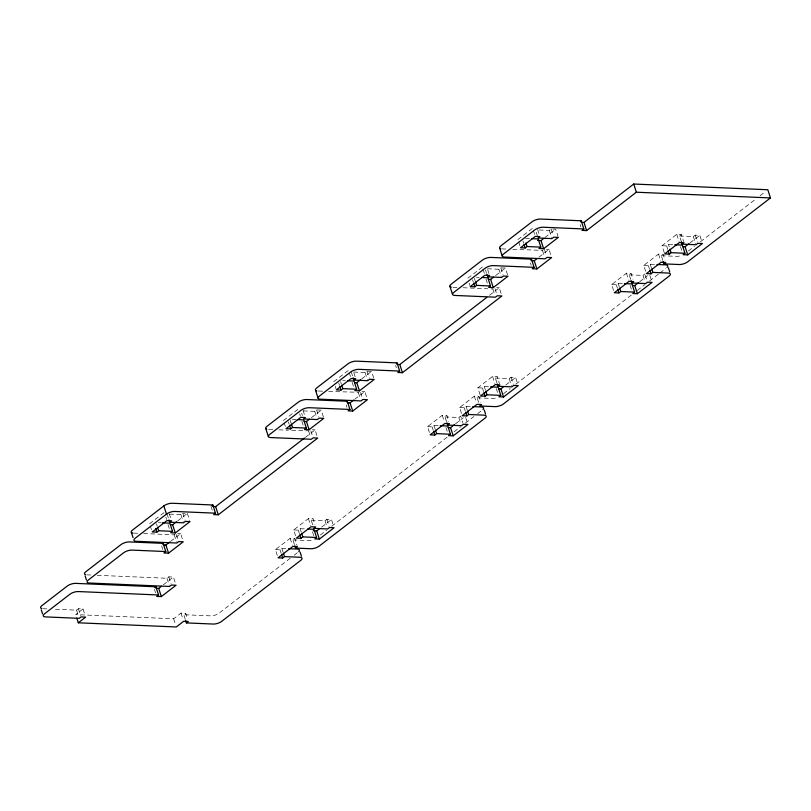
<?xml version="1.0" encoding="UTF-8"?>
<svg xmlns="http://www.w3.org/2000/svg" width="811" height="811" viewBox="0 0 811 811"><rect width="100%" height="100%" fill="white"/><g stroke="black" fill="none" stroke-linecap="round" stroke-linejoin="round"><path stroke-width="0.61" stroke-dasharray="4.05 3.04" d="M149.579 523.794L164.319 512.42M283.414 420.524L298.154 409.16L300.455 409.251M333.757 381.687L348.487 370.313M482.322 267.052L467.592 278.416L469.893 278.518M517.925 239.58L532.665 228.205M169.6 514.144L180.924 514.63L182.759 513.211L185.07 513.302M303.436 410.883L314.749 411.359L316.594 409.94L321.207 410.143L323.457 417.158M353.778 372.036L365.092 372.523L366.937 371.103L371.55 371.296L373.8 378.311M487.604 268.776L498.927 269.262L500.762 267.833L505.375 268.035L507.635 275.051M539.203 229.989L549.27 230.415L551.105 228.996L555.717 229.189L557.968 236.204M177.548 520.986L186.388 514.164M311.383 417.716L321.207 410.143M361.726 378.879L371.55 371.296M495.551 275.608L505.375 268.035M544.911 237.532L555.717 229.189M55.452 609.254L76.579 610.146L78.424 608.726L83.036 608.929L84.912 614.768M143.648 533.537L174.193 534.834L175.004 534.216M291.666 430.377L308.981 430.834M328.668 391.46L358.938 392.281M491.121 288.919L492.926 288.898M512.836 249.352L542.883 250.356M83.036 608.929L75.666 614.606L173.655 618.783L181.025 613.106L185.638 613.298L187.513 619.148M170.523 541.424L180.65 533.608L182.901 540.623M305.321 437.413L315.094 429.871L317.344 436.886M354.691 399.316L364.818 391.5L367.069 398.525M489.499 295.305L499.262 287.763L501.147 293.612M538.859 257.219L548.996 249.403L550.872 255.242M97.249 575.293L166.975 578.263L168.81 576.844L173.422 577.037L175.683 584.052M163.295 584.853L173.422 577.037M185.293 619.401L183.793 614.718L185.638 613.298M295.559 535.777L293.683 529.928L308.413 518.564L313.026 518.756L314.901 524.605M429.394 432.516L427.519 426.667L442.248 415.293L446.861 415.496L448.736 421.345M480.112 394.835L477.851 387.82L492.591 376.456L497.204 376.649L499.454 383.664M613.562 290.409L611.687 284.56L626.427 273.195L631.029 273.388L632.915 279.237M664.28 252.738L662.029 245.713L676.759 234.349L681.372 234.541L683.622 241.566M293.683 529.928L298.296 530.13L300.131 528.701L305.169 528.924M312.691 524.859L311.181 520.175L313.026 518.756M427.519 426.667L432.121 426.86L433.966 425.44L438.994 425.653M446.516 421.588L445.016 416.915L446.861 415.496M477.851 387.82L482.464 388.023L484.309 386.594L489.337 386.817M496.859 382.751L495.359 378.068L497.204 376.649M611.687 284.56L616.299 284.752L618.144 283.333L623.172 283.546M630.694 279.491L629.194 274.807L631.029 273.388M662.029 245.713L666.642 245.915L668.477 244.496L673.515 244.709M681.412 241.81L679.527 235.971L681.372 234.541M277.311 555.494L275.426 549.645L290.166 538.281L294.778 538.474L297.029 545.489M461.479 413.387L459.604 407.538L474.334 396.173L478.946 396.366L480.822 402.215M645.647 271.279L643.772 265.43L658.512 254.066L663.124 254.259L665 260.108M275.426 549.645L280.038 549.838L281.883 548.418L285.725 548.581M294.434 544.576L292.933 539.893L294.778 538.474M459.604 407.538L464.216 407.74L466.051 406.311L470.856 406.524M478.612 402.469L477.101 397.785L478.946 396.366M643.772 265.43L648.384 265.633L650.229 264.204L655.987 264.457M662.78 260.361L661.279 255.678L663.124 254.259M311.181 520.175L325.018 520.763L326.863 519.344L331.476 519.547L333.726 526.562M445.016 416.915L458.854 417.503L460.689 416.084L462.949 423.099M495.359 378.068L509.196 378.666L511.031 377.237L515.644 377.439L517.894 384.455M629.194 274.807L643.022 275.395L644.867 273.976M679.527 235.971L693.364 236.559L695.209 235.139L699.822 235.332L702.073 242.347M321.653 527.12L331.476 519.547M455.478 423.859L463.345 417.797M505.821 385.012L515.644 377.439M639.656 281.752L647.513 275.689M689.999 242.915L699.822 235.332M290.257 558.221L218.99 613.217A6.153 2.251 -17.8 0 1 210.688 615.863L183.793 614.718M294.221 555.17L298.184 552.109M320.365 534.996L326.955 529.907M331.669 526.278L447.51 436.896M454.099 431.807L460.689 426.718M465.402 423.089L473.877 416.55M477.649 413.64L481.41 410.731M503.59 393.619L510.19 388.53M515.837 384.171L631.678 294.788M637.334 290.429L644.867 284.62M649.57 280.981L658.988 273.712M659.931 272.993L665.588 268.623M688.397 251.025L694.439 246.362M700.481 241.698L756.602 198.401M760.049 195.735L765.229 191.741M525.64 238.404L529.411 238.566M546.401 249.291L548.996 249.403M501.806 248.886L506.895 249.109M661.279 255.678L676.648 256.337A6.153 2.251 -17.8 0 0 682.173 255.212M476.554 277.301L479.068 277.413M496.677 287.652L499.262 287.763M452.933 287.297L457.171 287.469M463.111 287.723L487.725 288.777M342.729 380.562L345.243 380.673M361.939 391.378L364.818 391.5M318.48 391.034L322.727 391.206M477.101 397.785L492.48 398.444A6.153 2.251 -17.8 0 0 498.005 397.319M292.386 419.409L296.157 419.571M312.215 429.749L315.094 429.871M268.755 429.394L273.003 429.577M278.943 429.83L288.27 430.225M158.55 522.669L161.065 522.781M177.477 533.476L180.65 533.608M133.46 533.101L137.708 533.283M292.933 539.893L308.302 540.552A6.153 2.251 -17.8 0 0 313.249 539.65M86.665 574.837L90.913 575.019M42.77 608.706L46.997 608.889M695.209 235.139L697.46 242.154M693.364 236.559L695.615 243.574M676.759 234.349L679.02 241.364M680.47 246.503L681.97 251.177M668.477 244.496L669.237 246.828M666.642 245.915L667.767 249.423M658.512 254.066L660.762 261.081M650.229 264.204L651.355 267.721M648.384 265.633L649.51 269.14M649.854 275.345L651.73 281.194M645.242 275.142L647.117 280.991M643.022 275.395L644.897 281.245M626.427 273.195L628.677 280.211M630.137 285.34L632.012 291.19M618.144 283.333L619.269 286.841M616.299 284.752L617.424 288.26M580.129 224.535L580.879 226.877M551.105 228.996L552.98 234.845M549.27 230.415L551.521 237.43M544.384 249.2L546.259 255.049M537.652 229.574L539.528 235.423M542.539 250.619L544.414 256.469M536.183 232.169L537.308 235.677M533.415 230.547L534.915 235.22M530.404 262.906L531.154 265.248M522.913 240.948L523.663 243.28M518.675 241.911L520.186 246.595M500.762 267.833L503.023 274.858M498.927 269.262L501.178 276.277M495.034 288.736L496.535 293.42M487.685 269.587L489.185 274.26M492.814 288.99L494.69 294.839M485.465 269.84L486.59 273.348M483.072 269.394L484.572 274.067M486.032 279.207L487.533 283.88M511.031 377.237L513.282 384.262M509.196 378.666L511.447 385.681M474.415 278.366L475.165 280.707M472.58 279.785L473.33 282.127M469.093 283.1L469.843 285.431M492.591 376.456L494.842 383.471M496.302 388.611L497.802 393.284M484.309 386.594L485.434 390.111M482.464 388.023L483.589 391.531M474.334 396.173L476.209 402.023M466.051 406.311L467.177 409.819M464.216 407.74L465.342 411.248M465.676 417.452L467.562 423.291M458.854 417.503L460.729 423.352M442.248 415.293L444.124 421.142M445.959 427.448L447.834 433.297M433.966 425.44L435.091 428.948M432.121 426.86L433.256 430.367M395.575 365.477L396.326 367.819M366.937 371.103L369.187 378.119M365.092 372.523L367.342 379.538M360.581 392.473L362.466 398.323M353.849 372.847L355.35 377.531M358.371 392.727L360.246 398.576M351.254 371.935L352.765 376.608M349.237 372.654L350.747 377.328M352.197 382.468L353.708 387.151M340.579 381.626L341.34 383.968M346.226 405.013L346.976 407.355M338.745 383.045L339.495 385.387M335.257 386.36L336.007 388.702M316.594 409.94L318.845 416.955M314.749 411.359L316.625 417.209M310.856 430.844L312.357 435.527M303.132 410.518L304.642 415.202M308.636 431.097L310.522 436.947M301.672 413.113L302.422 415.455M299.654 413.833L300.405 416.175M301.864 421.315L303.74 427.164M326.863 519.344L329.114 526.359M325.018 520.763L326.894 526.613M290.247 420.473L290.997 422.805M288.402 421.892L289.152 424.234M284.164 422.866L285.29 426.373M308.413 518.564L310.664 525.579M312.499 531.884L314.009 536.558M300.131 528.701L301.266 532.209M298.296 530.13L299.421 533.638M290.166 538.281L292.416 545.296M281.883 548.418L283.009 551.926M280.038 549.838L281.164 553.345M211.032 506.409L212.908 512.258M187.371 513.404L189.622 520.419M182.759 513.211L185.009 520.226M180.924 514.63L183.174 521.645M176.413 534.581L178.288 540.43M169.306 513.789L170.807 518.462M174.193 534.834L176.443 541.849M167.086 514.042L168.587 518.716M165.819 517.104L166.569 519.435M168.029 524.575L169.904 530.424M156.411 523.734L157.162 526.075M161.683 545.955L162.808 549.463M181.025 613.106L182.901 618.945M168.81 576.844L171.07 583.859M150.329 526.126L151.464 529.634M166.975 578.263L169.225 585.278M173.655 618.783L175.531 624.632M154.455 589.384L155.58 592.892M78.424 608.726L80.674 615.742M76.579 610.146L78.464 615.995"/><path stroke-width="1.22" d="M266.778 429.201A6.153 2.251 -17.8 0 1 266.981 426.322L298.286 402.165A6.153 2.251 -17.8 0 1 306.588 399.519L347.321 401.252L349.946 409.443L309.214 407.71A6.153 2.251 -17.8 0 0 300.922 410.356L269.607 434.514A6.153 2.251 -17.8 0 0 270.539 437.545L311.272 439.288L313.107 437.859L317.719 438.062L218.271 514.792L213.658 514.6L215.503 513.181L212.867 504.989L172.135 503.256A6.153 2.251 -17.8 0 0 163.842 505.902L132.538 530.059A6.153 2.251 -17.8 0 0 132.68 533.02M215.503 513.181L174.77 511.447A6.153 2.251 -17.8 0 0 166.468 514.093L135.163 538.251A6.153 2.251 -17.8 0 0 136.086 541.282L176.818 543.025L178.663 541.596L183.276 541.799L168.546 553.163L163.934 552.97L165.768 551.551L163.143 543.36L129.324 541.92A6.153 2.251 -17.8 0 0 121.032 544.566L85.733 571.806A6.153 2.251 -17.8 0 0 85.53 574.675M168.962 519.881L169.712 522.223L171.557 520.804L166.944 520.611L152.215 531.975L156.827 532.168L158.662 530.749L172.5 531.337L169.874 523.156L162.322 522.831M306.335 428.076L304.49 429.495L309.103 429.698L323.832 418.324L319.22 418.131L317.385 419.551L303.547 418.963L305.392 417.543L300.78 417.341L286.04 428.715L290.652 428.907L292.497 427.488L306.335 428.076L303.699 419.895L297.414 419.622M353.14 377.784L353.89 380.116L355.725 378.696L351.122 378.504L336.383 389.868L340.995 390.071L342.84 388.641L356.668 389.239L354.042 381.048L347.757 380.785M486.965 274.513L487.715 276.855L489.56 275.436L484.948 275.233L470.218 286.607L474.83 286.8L476.665 285.381L490.503 285.969L487.877 277.788L481.582 277.514M540.846 247.132L539.001 248.551L543.613 248.744L558.343 237.38L553.741 237.177L551.896 238.606L538.058 238.008L539.903 236.589L535.29 236.396L520.561 247.76L525.173 247.963L527.008 246.534L540.846 247.132L538.22 238.941L531.925 238.677M170.33 524.676L172.642 524.768L176.565 521.737M304.166 421.406L306.467 421.507L309.417 419.236M354.508 382.569L356.81 382.67L360.743 379.629M488.344 279.308L490.645 279.4L493.595 277.129M537.531 240.411L540.988 240.563L543.928 238.282M172.5 531.337L170.655 532.766L175.267 532.959L189.997 521.595L185.395 521.392L183.55 522.811L169.712 522.223M356.668 389.239L354.833 390.659L359.435 390.851L374.175 379.487L369.563 379.284L367.718 380.704L353.89 380.116M490.503 285.969L488.658 287.388L493.27 287.591L508.01 276.216L503.398 276.024L501.553 277.443L487.715 276.855M162.453 543.897L163.143 543.36M212.066 505.618L212.867 504.989M346.51 401.881L347.321 401.252M396.356 363.419L397.045 362.882L399.671 371.073L397.826 372.492L402.438 372.695L501.897 295.954L497.285 295.762L495.44 297.181L454.707 295.437A6.153 2.251 -17.8 0 1 453.785 292.406L485.09 268.248A6.153 2.251 -17.8 0 1 493.382 265.602L534.114 267.336L531.489 259.145L490.756 257.411A6.153 2.251 -17.8 0 0 482.464 260.057L451.149 284.215A6.153 2.251 -17.8 0 0 451.301 287.175M530.455 259.946L531.489 259.145M580.524 221.312L581.213 220.785L583.849 228.966L582.004 230.385L586.617 230.588L636.341 192.217L770.45 197.935L767.824 189.744L633.715 184.026L583.991 222.396L581.102 222.275M163.315 544.87L165.91 544.982L169.6 542.133M212.756 506.49L215.645 506.611L304.439 438.092M347.493 402.763L350.088 402.874L353.768 400.026M396.934 364.382L399.813 364.504L486.833 297.363M531.661 260.655L534.256 260.767L537.024 258.638M349.946 409.443L348.101 410.863L352.714 411.055L367.444 399.691L362.841 399.499L360.996 400.918L320.264 399.184A6.153 2.251 -17.8 0 1 319.331 396.143L350.646 371.985A6.153 2.251 -17.8 0 1 358.938 369.34L399.671 371.073M534.114 267.336L532.28 268.755L536.892 268.948L551.622 257.584L547.009 257.391L545.164 258.81L504.432 257.077A6.153 2.251 -17.8 0 1 503.509 254.036L534.814 229.878A6.153 2.251 -17.8 0 1 543.117 227.232L583.849 228.966M76.792 618.114L78.302 622.797L85.662 617.11L81.049 616.918L79.214 618.337L45.396 616.897A6.153 2.251 -17.8 0 1 44.473 613.856L69.949 594.199A6.153 2.251 -17.8 0 1 78.241 591.554L158.55 594.98L155.925 586.789L75.616 583.373A6.153 2.251 -17.8 0 0 67.313 586.018L41.837 605.675A6.153 2.251 -17.8 0 0 41.645 608.544M154.891 587.59L155.925 586.789M156.097 588.299L158.692 588.411L161.45 586.272M158.55 594.98L156.705 596.399L161.318 596.592L176.058 585.228L171.445 585.025L169.6 586.454L89.291 583.028A6.153 2.251 -17.8 0 1 88.358 579.987L123.667 552.747A6.153 2.251 -17.8 0 1 131.96 550.101L165.768 551.551M185.668 620.567L186.418 622.909L188.264 621.479L183.651 621.287L176.281 626.974L78.302 622.797M316.594 537.48L314.759 538.899L319.362 539.102L334.102 527.728L329.489 527.535L327.644 528.954L313.816 528.366L315.651 526.947L311.049 526.745L296.309 538.119L300.922 538.311L302.767 536.892L316.594 537.48L313.969 529.299L307.683 529.025M446.891 422.764L447.642 425.106L449.487 423.677L444.874 423.484L430.144 434.848L434.757 435.051L436.592 433.632L450.429 434.22L447.804 426.028L440.251 425.704M497.234 383.917L497.984 386.259L499.829 384.84L495.217 384.637L480.487 396.011L485.1 396.204L486.935 394.785L500.772 395.373L498.147 387.192L490.594 386.867M631.07 280.657L631.82 282.998L633.665 281.569L629.052 281.376L614.312 292.751L618.925 292.943L620.77 291.524L634.597 292.112L631.972 283.921L624.429 283.607M681.412 241.81L682.163 244.152L683.997 242.732L679.395 242.54L664.655 253.904L669.268 254.096L671.113 252.677L684.94 253.265L682.315 245.084L674.772 244.76M313.279 530.769L316.736 530.911L319.686 528.64M448.26 427.549L450.571 427.65L454.495 424.619M498.603 388.712L500.914 388.804L503.854 386.533M632.438 285.442L634.739 285.543L638.673 282.512M682.781 246.605L685.082 246.696L689.015 243.665M294.809 545.742L295.559 548.084L297.404 546.655L292.791 546.462L278.061 557.826L282.664 558.029L284.509 556.61L299.877 557.258A6.153 2.251 -17.8 0 1 300.81 560.3L221.616 621.408A6.153 2.251 -17.8 0 1 213.323 624.054L186.418 622.909M663.155 261.527L663.905 263.869L665.75 262.45L661.137 262.247L646.408 273.621L651.01 273.814L652.855 272.395L668.223 273.054A6.153 2.251 -17.8 0 1 669.156 276.085L503.398 403.979A6.153 2.251 -17.8 0 1 495.105 406.625L479.737 405.976L481.572 404.557L476.959 404.354L462.229 415.729L466.842 415.921L468.687 414.502L484.055 415.151A6.153 2.251 -17.8 0 1 484.978 418.192L319.23 546.087A6.153 2.251 -17.8 0 1 310.927 548.733L295.559 548.084M450.429 434.22L448.584 435.639L453.197 435.831L467.937 424.467L463.324 424.265L461.479 425.694L447.642 425.106M500.772 395.373L498.927 396.792L503.54 396.995L518.27 385.62L513.657 385.428L511.822 386.847L497.984 386.259M634.597 292.112L632.762 293.531L637.375 293.724L652.105 282.36L647.492 282.167L645.657 283.586L631.82 282.998M684.94 253.265L683.105 254.684L687.708 254.887L702.448 243.513L697.835 243.32L695.99 244.74L682.163 244.152M770.45 197.935L687.576 261.882A6.153 2.251 -17.8 0 1 679.273 264.528L663.905 263.869M581.213 220.785L540.481 219.041A6.153 2.251 -17.8 0 0 532.188 221.687L500.884 245.845A6.153 2.251 -17.8 0 0 500.681 248.724M656.951 264.498L665.598 264.862A6.153 2.251 -17.8 0 1 667.118 267.377M397.045 362.882L356.313 361.148A6.153 2.251 -17.8 0 0 348.02 363.794L316.706 387.952A6.153 2.251 -17.8 0 0 316.858 390.912M472.783 406.605L481.43 406.97A6.153 2.251 -17.8 0 1 482.95 409.484M288.604 548.702L297.252 549.077A6.153 2.251 -17.8 0 1 298.772 551.592M685.082 246.696L687.708 254.887M669.987 249.17L671.113 252.677M668.142 250.589L669.268 254.096M668.436 267.883L669.754 271.969M633.715 184.026L636.341 192.217M651.73 268.887L652.855 272.395M649.885 270.306L651.01 273.814M634.739 285.543L637.375 293.724M619.645 288.017L620.77 291.524M617.8 289.436L618.925 292.943M583.991 222.396L586.617 230.588M540.988 240.563L543.613 248.744M534.256 260.767L536.892 268.948M525.883 243.026L527.008 246.534M524.038 244.456L525.173 247.963M499.627 247.913L502.252 256.104M490.645 279.4L493.27 287.591M475.54 281.873L476.665 285.381M473.705 283.292L474.83 286.8M500.914 388.804L503.54 396.995M485.809 391.277L486.935 394.785M449.902 286.283L452.528 294.474M483.964 392.696L485.1 396.204M484.268 409.991L485.576 414.076M467.552 410.995L468.687 414.502M465.717 412.414L466.842 415.921M450.571 427.65L453.197 435.831M435.466 430.114L436.592 433.632M433.632 431.543L434.757 435.051M399.813 364.504L402.438 372.695M356.81 382.67L359.435 390.851M350.088 402.874L352.714 411.055M341.715 385.134L342.84 388.641M339.87 386.553L340.995 390.071M315.449 390.02L318.084 398.211M306.467 421.507L309.103 429.698M291.372 423.981L292.497 427.488M289.527 425.4L290.652 428.907M316.736 530.911L319.362 539.102M301.641 533.385L302.767 536.892M265.724 428.39L268.36 436.582M299.796 534.804L300.922 538.311M300.09 552.088L301.408 556.184M283.384 553.102L284.509 556.61M281.539 554.521L282.664 558.029M215.645 506.611L218.271 514.792M172.642 524.768L175.267 532.959M163.842 505.902L166.468 514.093M165.91 544.982L168.546 553.163M157.537 527.241L158.662 530.749M155.692 528.66L156.827 532.168M158.692 588.411L161.318 596.592M131.281 532.128L133.034 537.581M85.135 575.922L86.453 580.007M41.239 609.781L42.557 613.876"/></g></svg>
